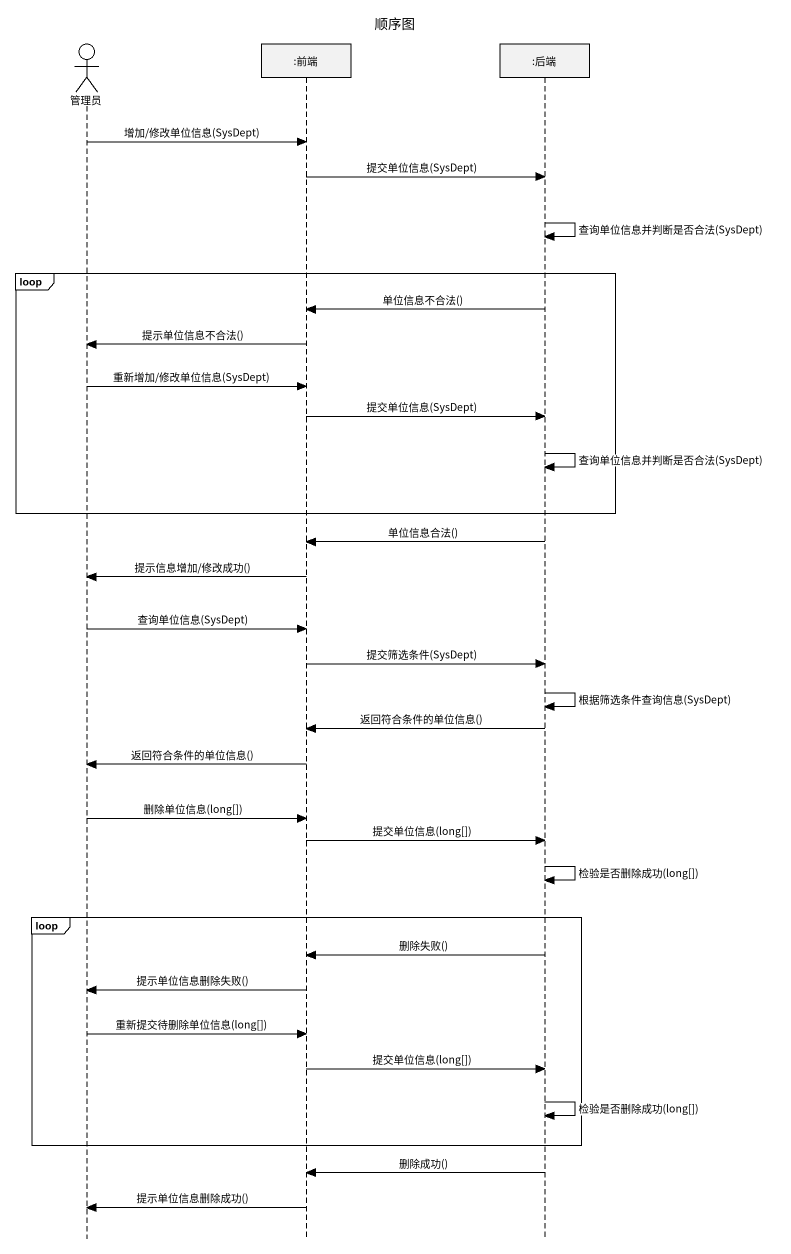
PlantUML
@startuml
title 顺序图
hide footbox
actor 管理员
participant ":前端" as 前端
participant ":后端" as 后端

管理员 -> 前端 : 增加/修改单位信息(SysDept)
前端 -> 后端 : 提交单位信息(SysDept)
后端 -> 后端 : 查询单位信息并判断是否合法(SysDept)
loop
  后端 -> 前端 : 单位信息不合法()
  前端 -> 管理员 : 提示单位信息不合法()
  管理员 -> 前端 : 重新增加/修改单位信息(SysDept)
  前端 -> 后端 : 提交单位信息(SysDept)
  后端 -> 后端 : 查询单位信息并判断是否合法(SysDept)
end
后端 -> 前端 : 单位信息合法()
前端 -> 管理员 : 提示信息增加/修改成功()
管理员 -> 前端 : 查询单位信息(SysDept)
前端 -> 后端 : 提交筛选条件(SysDept)
后端 -> 后端 : 根据筛选条件查询信息(SysDept)
后端 -> 前端 : 返回符合条件的单位信息()
前端 -> 管理员 : 返回符合条件的单位信息()
管理员 -> 前端 : 删除单位信息(long[])
前端 -> 后端 : 提交单位信息(long[])
后端 -> 后端 : 检验是否删除成功(long[])
loop
  后端 -> 前端 : 删除失败()
  前端 -> 管理员 : 提示单位信息删除失败()
  管理员 -> 前端 : 重新提交待删除单位信息(long[])
  前端 -> 后端 : 提交单位信息(long[])
  后端 -> 后端 : 检验是否删除成功(long[])
end
后端 -> 前端 : 删除成功()
前端 -> 管理员 : 提示单位信息删除成功()
@enduml
